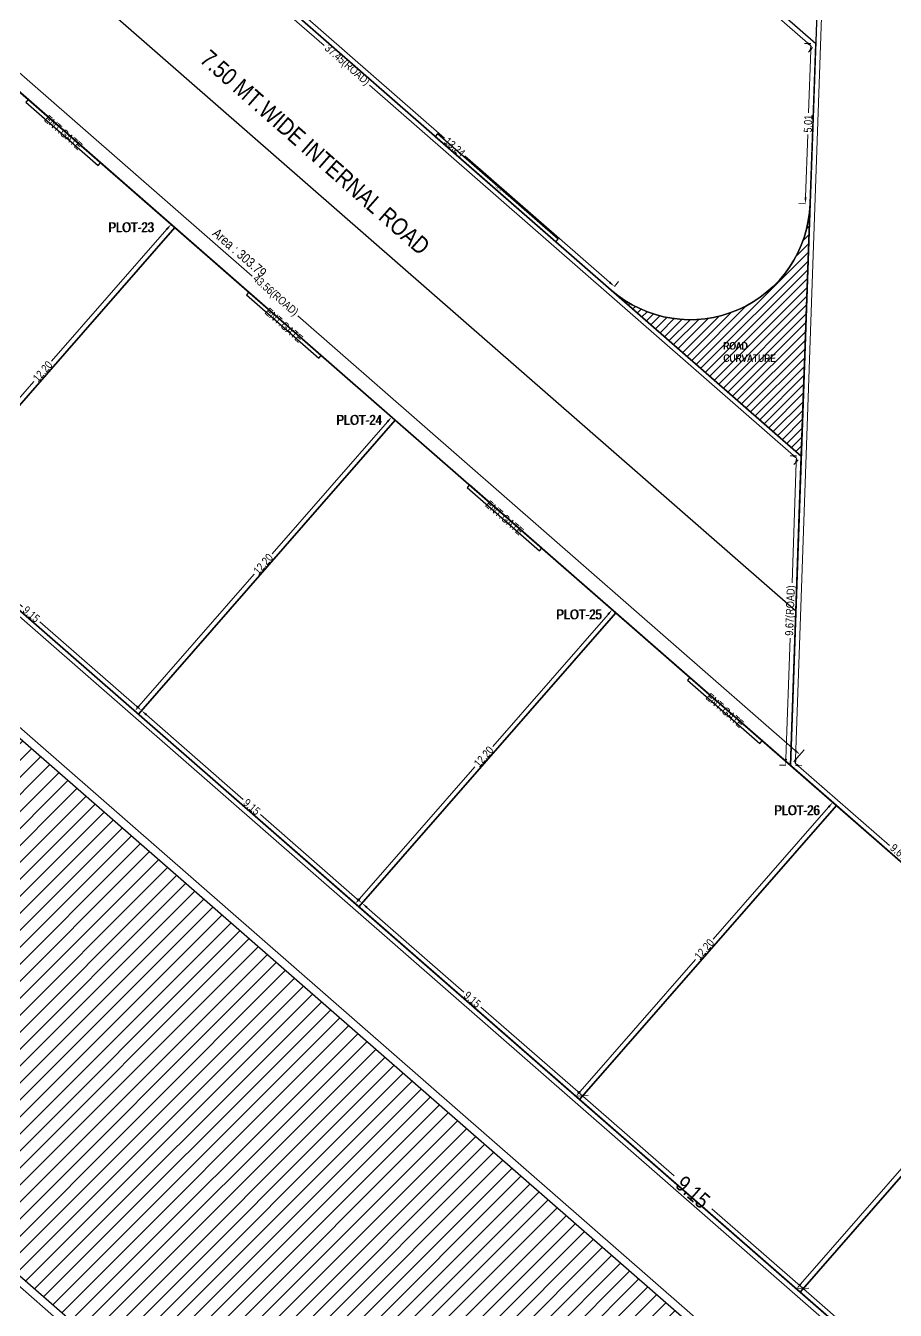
# Model space of a CAD drawing. Header units: metres. Extents: x 239315 to 239588, y 1700506 to 1700792.
# Drawn here: x 239460.78 to 239487.94, y 1700652.89 to 1700693.03 of the extents above; entities that cross this region are included whole.
import ezdxf

# ---------------------------------------------------------------- set-up
doc = ezdxf.new("R2010")
doc.units = ezdxf.units.M
doc.header["$MEASUREMENT"] = 0
doc.header["$PDMODE"] = 2
doc.header["$PDSIZE"] = -1
doc.linetypes.add('CENTER', pattern=[0])
for name, color, linetype in [('_AccessoryUse', 32, 'Continuous'), ('_IndivSubPlot', 180, 'Continuous'), ('_InternalRoad', 3, 'Continuous'), ('_PropWork', 1, 'Continuous'), ('_RoadCurvature', 90, 'Continuous'), ('DCR_AREATABLE', 7, 'Continuous'), ('DCR_COMMFSI', 150, 'Continuous'), ('DCR_DIMENSION', 7, 'Continuous'), ('DCR_INDPLOT', 180, 'Continuous'), ('DCR_INDPLOT_DIMENSION', 7, 'Continuous'), ('DCR_PWORK', 1, 'Continuous'), ('DCR_ROAD_DIMENSION', 7, 'Continuous'), ('DCR_SPLAY', 90, 'Continuous'), ('DCR_SPLOT_DIMENSION', 7, 'Continuous'), ('DCR_SUBSTRUCTURE', 92, 'Continuous')]:
    doc.layers.add(name, color=color, linetype=linetype)
doc.layers.add('DCR_MARGIN', color=252, linetype='Continuous', plot=False)
doc.styles.add('AutoDCRFont', font='ARIALN.TTF')
doc.styles.add('MtXpl_Arial_Narrow', font='ARIALN.TTF')
doc.styles.add('PreDCRFont', font='ARIALN.TTF')
doc.dimstyles.new('DCR-PLOT-EXT', dxfattribs={"dimtxt": 0.3, "dimasz": 0.2, "dimexe": 0.2, "dimexo": 0.2, "dimgap": 0.09, "dimtad": 0, "dimtxsty": 'AutoDCRFont', "dimcen": 1, "dimdle": 0.1, "dimadec": 0, "dimazin": 2, "dimtfac": 1, "dimtdec": 4, "dimtofl": 0, "dimtmove": 0, "dimatfit": 3, "dimfxl": 1, "dimfxlon": 1, "dimtolj": 1, "dimtzin": 0, "dimlwd": 15, "dimlwe": 15, "dimarcsym": 0})
doc.dimstyles.new('DCR-PLOT-INT', dxfattribs={"dimtxt": 0.25, "dimasz": 0.2, "dimexe": 0.2, "dimexo": 0.2, "dimgap": 0.09, "dimtad": 0, "dimtxsty": 'AutoDCRFont', "dimcen": 1, "dimdle": 0.1, "dimadec": 0, "dimazin": 2, "dimtfac": 1, "dimtdec": 4, "dimtofl": 0, "dimtmove": 0, "dimatfit": 3, "dimfxl": 1, "dimfxlon": 1, "dimtolj": 1, "dimtzin": 0, "dimlwd": 15, "dimlwe": 15, "dimarcsym": 0})

# ---------------------------------------------------------------- blocks, each defined once
blk = doc.blocks.new('*D19')
at = {"layer": 'DCR_ROAD_DIMENSION', "color": 0, "linetype": 'Continuous', "lineweight": 15, "transparency": 16777216}
for p, q in [((239484.771, 1700670.027), (239484.902, 1700670.178)), ((239484.921, 1700669.896), (239487.761, 1700667.415)), ((239491.901, 1700663.798), (239489.061, 1700666.279)), ((239492.051, 1700663.667), (239492.183, 1700663.818))]:
    blk.add_line(p, q, dxfattribs=at)
at = {"layer": 'DCR_ROAD_DIMENSION', "color": 0, "transparency": 16777216}
for points in [[(239484.943, 1700669.921), (239484.899, 1700669.871), (239484.771, 1700670.027)], [(239491.923, 1700663.824), (239491.879, 1700663.773), (239492.051, 1700663.667)]]:
    blk.add_solid(points, dxfattribs=at)
at = {"layer": 'Defpoints', "color": 0, "transparency": 16777216}
for p in [(239484.672, 1700669.915), (239491.953, 1700663.554), (239492.051, 1700663.667)]:
    blk.add_point(p, dxfattribs=at)
at = {"layer": 'DCR_ROAD_DIMENSION', "color": 0, "transparency": 16777216, "insert": (239488.411, 1700666.847), "char_height": 0.25, "attachment_point": 5, "rotation": 318.8585, "style": 'AutoDCRFont'}
blk.add_mtext('\\A1;9.67(ROAD)', dxfattribs=at)
blk = doc.blocks.new('*D22')
at = {"layer": 'DCR_ROAD_DIMENSION', "color": 0, "linetype": 'Continuous', "lineweight": 15, "transparency": 16777216}
for p, q in [((239486.837, 1700727.678), (239487.037, 1700727.671)), ((239486.83, 1700727.478), (239485.862, 1700699.736)), ((239484.829, 1700670.109), (239485.797, 1700697.851)), ((239484.822, 1700669.909), (239485.022, 1700669.902))]:
    blk.add_line(p, q, dxfattribs=at)
at = {"layer": 'DCR_ROAD_DIMENSION', "color": 0, "transparency": 16777216}
for points in [[(239486.797, 1700727.479), (239486.863, 1700727.476), (239486.837, 1700727.678)], [(239484.796, 1700670.11), (239484.862, 1700670.108), (239484.822, 1700669.909)]]:
    blk.add_solid(points, dxfattribs=at)
at = {"layer": 'Defpoints', "color": 0, "transparency": 16777216}
for p in [(239486.687, 1700727.683), (239484.672, 1700669.915), (239484.822, 1700669.909)]:
    blk.add_point(p, dxfattribs=at)
at = {"layer": 'DCR_ROAD_DIMENSION', "color": 0, "transparency": 16777216, "insert": (239485.829, 1700698.793), "char_height": 0.25, "attachment_point": 5, "rotation": 88.0024, "style": 'AutoDCRFont'}
blk.add_mtext('\\A1;57.80(ROAD)', dxfattribs=at)
blk = doc.blocks.new('*D42')
at = {"layer": 'DCR_ROAD_DIMENSION', "color": 0, "linetype": 'Continuous', "lineweight": 15, "transparency": 16777216}
for p, q in [((239452.001, 1700698.723), (239452.297, 1700699.062)), ((239452.316, 1700698.78), (239467.853, 1700685.205)), ((239484.818, 1700670.385), (239469.28, 1700683.959)), ((239484.804, 1700670.065), (239485.1, 1700670.404))]:
    blk.add_line(p, q, dxfattribs=at)
at = {"layer": 'DCR_ROAD_DIMENSION', "color": 0, "transparency": 16777216}
for points in [[(239452.338, 1700698.805), (239452.294, 1700698.754), (239452.165, 1700698.911)], [(239484.839, 1700670.41), (239484.796, 1700670.36), (239484.968, 1700670.253)]]:
    blk.add_solid(points, dxfattribs=at)
at = {"layer": 'Defpoints', "color": 0, "transparency": 16777216}
for p in [(239451.869, 1700698.572), (239484.672, 1700669.915), (239484.968, 1700670.253)]:
    blk.add_point(p, dxfattribs=at)
at = {"layer": 'DCR_ROAD_DIMENSION', "color": 0, "transparency": 16777216, "insert": (239468.567, 1700684.582), "char_height": 0.25, "attachment_point": 5, "rotation": 318.8585, "style": 'AutoDCRFont'}
blk.add_mtext('\\A1;43.56(ROAD)', dxfattribs=at)
blk = doc.blocks.new('*D43')
at = {"layer": 'DCR_ROAD_DIMENSION', "color": 0, "linetype": 'Continuous', "lineweight": 15, "transparency": 16777216}
for p, q in [((239484.859, 1700679.584), (239484.659, 1700679.591)), ((239484.852, 1700679.384), (239484.721, 1700675.615)), ((239484.529, 1700670.12), (239484.661, 1700673.889)), ((239484.522, 1700669.92), (239484.322, 1700669.927))]:
    blk.add_line(p, q, dxfattribs=at)
at = {"layer": 'DCR_ROAD_DIMENSION', "color": 0, "transparency": 16777216}
for points in [[(239484.819, 1700679.386), (239484.886, 1700679.383), (239484.859, 1700679.584)], [(239484.496, 1700670.121), (239484.562, 1700670.118), (239484.522, 1700669.92)]]:
    blk.add_solid(points, dxfattribs=at)
at = {"layer": 'Defpoints', "color": 0, "transparency": 16777216}
for p in [(239484.859, 1700679.584), (239485.009, 1700679.579), (239484.672, 1700669.915)]:
    blk.add_point(p, dxfattribs=at)
at = {"layer": 'DCR_ROAD_DIMENSION', "color": 0, "transparency": 16777216, "insert": (239484.691, 1700674.752), "char_height": 0.25, "attachment_point": 5, "rotation": 88.0024, "style": 'AutoDCRFont'}
blk.add_mtext('\\A1;9.67(ROAD)', dxfattribs=at)
blk = doc.blocks.new('*D44')
at = {"layer": 'DCR_ROAD_DIMENSION', "color": 0, "linetype": 'Continuous', "lineweight": 15, "transparency": 16777216}
for p, q in [((239456.705, 1700704.107), (239456.573, 1700703.957)), ((239456.855, 1700703.976), (239470.098, 1700692.407)), ((239484.76, 1700679.598), (239471.518, 1700691.166)), ((239484.91, 1700679.466), (239484.779, 1700679.315))]:
    blk.add_line(p, q, dxfattribs=at)
at = {"layer": 'DCR_ROAD_DIMENSION', "color": 0, "transparency": 16777216}
for points in [[(239456.877, 1700704.001), (239456.833, 1700703.951), (239456.705, 1700704.107)], [(239484.782, 1700679.623), (239484.738, 1700679.573), (239484.91, 1700679.466)]]:
    blk.add_solid(points, dxfattribs=at)
at = {"layer": 'Defpoints', "color": 0, "transparency": 16777216}
for p in [(239456.705, 1700704.107), (239456.803, 1700704.22), (239485.009, 1700679.579)]:
    blk.add_point(p, dxfattribs=at)
at = {"layer": 'DCR_ROAD_DIMENSION', "color": 0, "transparency": 16777216, "insert": (239470.808, 1700691.787), "char_height": 0.25, "attachment_point": 5, "rotation": 318.8585, "style": 'AutoDCRFont'}
blk.add_mtext('\\A1;37.45(ROAD)', dxfattribs=at)
blk = doc.blocks.new('_Oblique')
at = {"color": 0, "linetype": 'ByBlock', "lineweight": -2}
blk.add_line((-0.5, -0.5), (0.5, 0.5), dxfattribs=at)
blk = doc.blocks.new('*D45')
at = {"layer": 'DCR_SPLOT_DIMENSION', "color": 0, "lineweight": -2, "transparency": 16777216}
for p, q in [((239407.433, 1700676.165), (239407.268, 1700675.977)), ((239501.569, 1700593.925), (239501.404, 1700593.737))]:
    blk.add_line(p, q, dxfattribs=at)
at = {"layer": 'DCR_SPLOT_DIMENSION', "color": 0, "lineweight": 15, "transparency": 16777216}
for p, q in [((239407.357, 1700676.231), (239454.024, 1700635.461)), ((239501.644, 1700593.859), (239454.977, 1700634.629))]:
    blk.add_line(p, q, dxfattribs=at)
at = {"layer": 'Defpoints', "color": 0, "transparency": 16777216}
for p in [(239407.597, 1700676.354), (239501.733, 1700594.114), (239501.569, 1700593.925)]:
    blk.add_point(p, dxfattribs=at)
at = {"layer": 'DCR_SPLOT_DIMENSION', "color": 0, "lineweight": 15, "transparency": 16777216, "xscale": 0.25, "yscale": 0.25, "zscale": 0.25}
for p, rotation in [((239407.433, 1700676.165), 138.8585403693494), ((239501.569, 1700593.925), 318.8585403693494)]:
    blk.add_blockref('_Oblique', p, dxfattribs=dict(at, rotation=rotation))
at = {"layer": 'DCR_SPLOT_DIMENSION', "color": 0, "transparency": 16777216, "insert": (239454.501, 1700635.045), "char_height": 0.23, "attachment_point": 5, "rotation": 318.8585, "style": 'AutoDCRFont'}
blk.add_mtext('\\A1;125.00', dxfattribs=at)
blk = doc.blocks.new('*D130')
at = {"layer": 'DCR_INDPLOT_DIMENSION', "color": 0, "linetype": 'Continuous', "lineweight": 15, "transparency": 16777216}
for p, q in [((239465.319, 1700686.822), (239465.169, 1700686.953)), ((239465.188, 1700686.671), (239461.586, 1700682.549)), ((239457.424, 1700677.785), (239461.026, 1700681.907)), ((239457.293, 1700677.634), (239457.142, 1700677.766))]:
    blk.add_line(p, q, dxfattribs=at)
at = {"layer": 'DCR_INDPLOT_DIMENSION', "color": 0, "transparency": 16777216}
for points in [[(239465.163, 1700686.693), (239465.213, 1700686.649), (239465.319, 1700686.822)], [(239457.399, 1700677.806), (239457.45, 1700677.763), (239457.293, 1700677.634)]]:
    blk.add_solid(points, dxfattribs=at)
at = {"layer": 'Defpoints', "color": 0, "transparency": 16777216}
for p in [(239465.319, 1700686.822), (239465.432, 1700686.723), (239457.406, 1700677.535)]:
    blk.add_point(p, dxfattribs=at)
at = {"layer": 'DCR_INDPLOT_DIMENSION', "color": 0, "transparency": 16777216, "insert": (239461.306, 1700682.228), "char_height": 0.25, "attachment_point": 5, "rotation": 48.8585, "style": 'AutoDCRFont'}
blk.add_mtext('\\A1;12.20', dxfattribs=at)
blk = doc.blocks.new('*D131')
at = {"layer": 'DCR_INDPLOT_DIMENSION', "color": 0, "linetype": 'Continuous', "lineweight": 15, "transparency": 16777216}
for p, q in [((239457.504, 1700677.648), (239457.636, 1700677.799)), ((239457.655, 1700677.517), (239460.681, 1700674.873)), ((239464.245, 1700671.76), (239461.219, 1700674.403)), ((239464.395, 1700671.628), (239464.527, 1700671.779))]:
    blk.add_line(p, q, dxfattribs=at)
at = {"layer": 'DCR_INDPLOT_DIMENSION', "color": 0, "transparency": 16777216}
for points in [[(239457.677, 1700677.542), (239457.633, 1700677.492), (239457.504, 1700677.648)], [(239464.267, 1700671.785), (239464.223, 1700671.735), (239464.395, 1700671.628)]]:
    blk.add_solid(points, dxfattribs=at)
at = {"layer": 'Defpoints', "color": 0, "transparency": 16777216}
for p in [(239457.406, 1700677.535), (239464.297, 1700671.515), (239464.395, 1700671.628)]:
    blk.add_point(p, dxfattribs=at)
at = {"layer": 'DCR_INDPLOT_DIMENSION', "color": 0, "transparency": 16777216, "insert": (239460.95, 1700674.638), "char_height": 0.25, "attachment_point": 5, "rotation": 318.8585, "style": 'AutoDCRFont'}
blk.add_mtext('\\A1;9.15', dxfattribs=at)
blk = doc.blocks.new('*D132')
at = {"layer": 'DCR_INDPLOT_DIMENSION', "color": 0, "linetype": 'Continuous', "lineweight": 15, "transparency": 16777216}
for p, q in [((239472.21, 1700680.802), (239472.06, 1700680.933)), ((239472.079, 1700680.651), (239468.477, 1700676.529)), ((239464.315, 1700671.765), (239467.917, 1700675.887)), ((239464.184, 1700671.614), (239464.033, 1700671.746))]:
    blk.add_line(p, q, dxfattribs=at)
at = {"layer": 'DCR_INDPLOT_DIMENSION', "color": 0, "transparency": 16777216}
for points in [[(239472.054, 1700680.673), (239472.104, 1700680.629), (239472.21, 1700680.802)], [(239464.29, 1700671.786), (239464.34, 1700671.743), (239464.184, 1700671.614)]]:
    blk.add_solid(points, dxfattribs=at)
at = {"layer": 'Defpoints', "color": 0, "transparency": 16777216}
for p in [(239472.21, 1700680.802), (239472.323, 1700680.703), (239464.297, 1700671.515)]:
    blk.add_point(p, dxfattribs=at)
at = {"layer": 'DCR_INDPLOT_DIMENSION', "color": 0, "transparency": 16777216, "insert": (239468.197, 1700676.208), "char_height": 0.25, "attachment_point": 5, "rotation": 48.8585, "style": 'AutoDCRFont'}
blk.add_mtext('\\A1;12.20', dxfattribs=at)
blk = doc.blocks.new('*D133')
at = {"layer": 'DCR_INDPLOT_DIMENSION', "color": 0, "linetype": 'Continuous', "lineweight": 15, "transparency": 16777216}
for p, q in [((239464.395, 1700671.628), (239464.527, 1700671.779)), ((239464.546, 1700671.497), (239467.572, 1700668.853)), ((239471.135, 1700665.74), (239468.109, 1700668.383)), ((239471.286, 1700665.608), (239471.418, 1700665.759))]:
    blk.add_line(p, q, dxfattribs=at)
at = {"layer": 'DCR_INDPLOT_DIMENSION', "color": 0, "transparency": 16777216}
for points in [[(239464.568, 1700671.522), (239464.524, 1700671.472), (239464.395, 1700671.628)], [(239471.157, 1700665.765), (239471.113, 1700665.715), (239471.286, 1700665.608)]]:
    blk.add_solid(points, dxfattribs=at)
at = {"layer": 'Defpoints', "color": 0, "transparency": 16777216}
for p in [(239464.297, 1700671.515), (239471.187, 1700665.495), (239471.286, 1700665.608)]:
    blk.add_point(p, dxfattribs=at)
at = {"layer": 'DCR_INDPLOT_DIMENSION', "color": 0, "transparency": 16777216, "insert": (239467.841, 1700668.618), "char_height": 0.25, "attachment_point": 5, "rotation": 318.8585, "style": 'AutoDCRFont'}
blk.add_mtext('\\A1;9.15', dxfattribs=at)
blk = doc.blocks.new('*D134')
at = {"layer": 'DCR_INDPLOT_DIMENSION', "color": 0, "linetype": 'Continuous', "lineweight": 15, "transparency": 16777216}
for p, q in [((239479.101, 1700674.782), (239478.95, 1700674.913)), ((239478.969, 1700674.631), (239475.368, 1700670.509)), ((239471.206, 1700665.745), (239474.807, 1700669.867)), ((239471.074, 1700665.594), (239470.924, 1700665.726))]:
    blk.add_line(p, q, dxfattribs=at)
at = {"layer": 'DCR_INDPLOT_DIMENSION', "color": 0, "transparency": 16777216}
for points in [[(239478.944, 1700674.653), (239478.994, 1700674.609), (239479.101, 1700674.782)], [(239471.181, 1700665.767), (239471.231, 1700665.723), (239471.074, 1700665.594)]]:
    blk.add_solid(points, dxfattribs=at)
at = {"layer": 'Defpoints', "color": 0, "transparency": 16777216}
for p in [(239479.101, 1700674.782), (239479.214, 1700674.683), (239471.187, 1700665.495)]:
    blk.add_point(p, dxfattribs=at)
at = {"layer": 'DCR_INDPLOT_DIMENSION', "color": 0, "transparency": 16777216, "insert": (239475.088, 1700670.188), "char_height": 0.25, "attachment_point": 5, "rotation": 48.8585, "style": 'AutoDCRFont'}
blk.add_mtext('\\A1;12.20', dxfattribs=at)
blk = doc.blocks.new('*D135')
at = {"layer": 'DCR_INDPLOT_DIMENSION', "color": 0, "linetype": 'Continuous', "lineweight": 15, "transparency": 16777216}
for p, q in [((239471.286, 1700665.608), (239471.418, 1700665.759)), ((239471.437, 1700665.477), (239474.462, 1700662.833)), ((239478.026, 1700659.72), (239475, 1700662.363)), ((239478.177, 1700659.588), (239478.308, 1700659.739))]:
    blk.add_line(p, q, dxfattribs=at)
at = {"layer": 'DCR_INDPLOT_DIMENSION', "color": 0, "transparency": 16777216}
for points in [[(239471.459, 1700665.502), (239471.415, 1700665.452), (239471.286, 1700665.608)], [(239478.048, 1700659.745), (239478.004, 1700659.695), (239478.177, 1700659.588)]]:
    blk.add_solid(points, dxfattribs=at)
at = {"layer": 'Defpoints', "color": 0, "transparency": 16777216}
for p in [(239471.187, 1700665.495), (239478.078, 1700659.475), (239478.177, 1700659.588)]:
    blk.add_point(p, dxfattribs=at)
at = {"layer": 'DCR_INDPLOT_DIMENSION', "color": 0, "transparency": 16777216, "insert": (239474.731, 1700662.598), "char_height": 0.25, "attachment_point": 5, "rotation": 318.8585, "style": 'AutoDCRFont'}
blk.add_mtext('\\A1;9.15', dxfattribs=at)
blk = doc.blocks.new('*D136')
at = {"layer": 'DCR_INDPLOT_DIMENSION', "color": 0, "linetype": 'Continuous', "lineweight": 15, "transparency": 16777216}
for p, q in [((239485.992, 1700668.762), (239485.841, 1700668.893)), ((239485.86, 1700668.611), (239482.259, 1700664.489)), ((239478.097, 1700659.725), (239481.698, 1700663.847)), ((239477.965, 1700659.574), (239477.814, 1700659.706))]:
    blk.add_line(p, q, dxfattribs=at)
at = {"layer": 'DCR_INDPLOT_DIMENSION', "color": 0, "transparency": 16777216}
for points in [[(239485.835, 1700668.633), (239485.885, 1700668.589), (239485.992, 1700668.762)], [(239478.072, 1700659.747), (239478.122, 1700659.703), (239477.965, 1700659.574)]]:
    blk.add_solid(points, dxfattribs=at)
at = {"layer": 'Defpoints', "color": 0, "transparency": 16777216}
for p in [(239485.992, 1700668.762), (239486.105, 1700668.663), (239478.078, 1700659.475)]:
    blk.add_point(p, dxfattribs=at)
at = {"layer": 'DCR_INDPLOT_DIMENSION', "color": 0, "transparency": 16777216, "insert": (239481.978, 1700664.168), "char_height": 0.25, "attachment_point": 5, "rotation": 48.8585, "style": 'AutoDCRFont'}
blk.add_mtext('\\A1;12.20', dxfattribs=at)
blk = doc.blocks.new('*D137')
at = {"layer": 'DCR_SPLOT_DIMENSION', "color": 0, "lineweight": 15, "transparency": 16777216}
for p, q in [((239478.101, 1700659.654), (239481.032, 1700657.094)), ((239485.143, 1700653.503), (239482.213, 1700656.062))]:
    blk.add_line(p, q, dxfattribs=at)
at = {"layer": 'DCR_SPLOT_DIMENSION', "color": 0, "lineweight": -2, "transparency": 16777216}
for p, q in [((239478.243, 1700659.664), (239478.341, 1700659.777)), ((239485.133, 1700653.644), (239485.232, 1700653.757))]:
    blk.add_line(p, q, dxfattribs=at)
at = {"layer": 'Defpoints', "color": 0, "transparency": 16777216}
for p in [(239478.078, 1700659.475), (239484.969, 1700653.455), (239485.067, 1700653.568)]:
    blk.add_point(p, dxfattribs=at)
at = {"layer": 'DCR_SPLOT_DIMENSION', "color": 0, "lineweight": 15, "transparency": 16777216, "xscale": 0.25, "yscale": 0.25, "zscale": 0.25}
for p, rotation in [((239478.177, 1700659.588), 138.8585403689588), ((239485.067, 1700653.568), 318.8585403689588)]:
    blk.add_blockref('_Oblique', p, dxfattribs=dict(at, rotation=rotation))
at = {"layer": 'DCR_SPLOT_DIMENSION', "color": 0, "transparency": 16777216, "insert": (239481.622, 1700656.578), "char_height": 0.5, "attachment_point": 5, "rotation": 318.8585, "style": 'AutoDCRFont'}
blk.add_mtext('\\A1;9.15', dxfattribs=at)
blk = doc.blocks.new('*D138')
at = {"layer": 'DCR_INDPLOT_DIMENSION', "color": 0, "linetype": 'Continuous', "lineweight": 15, "transparency": 16777216}
for p, q in [((239492.882, 1700662.742), (239492.732, 1700662.873)), ((239492.751, 1700662.591), (239489.149, 1700658.469)), ((239484.987, 1700653.705), (239488.589, 1700657.827)), ((239484.856, 1700653.554), (239484.705, 1700653.686))]:
    blk.add_line(p, q, dxfattribs=at)
at = {"layer": 'DCR_INDPLOT_DIMENSION', "color": 0, "transparency": 16777216}
for points in [[(239492.726, 1700662.613), (239492.776, 1700662.569), (239492.882, 1700662.742)], [(239484.962, 1700653.727), (239485.013, 1700653.683), (239484.856, 1700653.554)]]:
    blk.add_solid(points, dxfattribs=at)
at = {"layer": 'Defpoints', "color": 0, "transparency": 16777216}
for p in [(239492.882, 1700662.742), (239492.995, 1700662.643), (239484.969, 1700653.455)]:
    blk.add_point(p, dxfattribs=at)
at = {"layer": 'DCR_INDPLOT_DIMENSION', "color": 0, "transparency": 16777216, "insert": (239488.869, 1700658.148), "char_height": 0.25, "attachment_point": 5, "rotation": 48.8585, "style": 'AutoDCRFont'}
blk.add_mtext('\\A1;12.20', dxfattribs=at)
blk = doc.blocks.new('*D141')
at = {"layer": 'DCR_SPLOT_DIMENSION', "color": 0, "lineweight": 15, "transparency": 16777216}
for p, q in [((239484.992, 1700653.634), (239489.872, 1700649.371)), ((239496.141, 1700643.894), (239491.261, 1700648.158))]:
    blk.add_line(p, q, dxfattribs=at)
at = {"layer": 'DCR_SPLOT_DIMENSION', "color": 0, "lineweight": -2, "transparency": 16777216}
for p, q in [((239485.133, 1700653.644), (239485.232, 1700653.757)), ((239496.131, 1700644.035), (239496.23, 1700644.148))]:
    blk.add_line(p, q, dxfattribs=at)
at = {"layer": 'Defpoints', "color": 0, "transparency": 16777216}
for p in [(239484.969, 1700653.455), (239495.967, 1700643.847), (239496.065, 1700643.96)]:
    blk.add_point(p, dxfattribs=at)
at = {"layer": 'DCR_SPLOT_DIMENSION', "color": 0, "lineweight": 15, "transparency": 16777216, "xscale": 0.25, "yscale": 0.25, "zscale": 0.25}
for p, rotation in [((239485.067, 1700653.568), 138.8585403686584), ((239496.065, 1700643.96), 318.8585403686584)]:
    blk.add_blockref('_Oblique', p, dxfattribs=dict(at, rotation=rotation))
at = {"layer": 'DCR_SPLOT_DIMENSION', "color": 0, "transparency": 16777216, "insert": (239490.566, 1700648.764), "char_height": 0.5, "attachment_point": 5, "rotation": 318.8585, "style": 'AutoDCRFont'}
blk.add_mtext('\\A1;14.60', dxfattribs=at)
blk = doc.blocks.new('*D154')
at = {"layer": 'DCR_INDPLOT_DIMENSION', "color": 0, "linetype": 'Continuous', "lineweight": 15, "transparency": 16777216}
for p, q in [((239469.194, 1700693.595), (239469.325, 1700693.746)), ((239469.344, 1700693.464), (239473.86, 1700689.519)), ((239479.017, 1700685.013), (239474.501, 1700688.958)), ((239479.168, 1700684.882), (239479.299, 1700685.032))]:
    blk.add_line(p, q, dxfattribs=at)
at = {"layer": 'DCR_INDPLOT_DIMENSION', "color": 0, "transparency": 16777216}
for points in [[(239469.366, 1700693.489), (239469.322, 1700693.438), (239469.194, 1700693.595)], [(239479.039, 1700685.038), (239478.995, 1700684.988), (239479.168, 1700684.882)]]:
    blk.add_solid(points, dxfattribs=at)
at = {"layer": 'Defpoints', "color": 0, "transparency": 16777216}
for p in [(239469.095, 1700693.482), (239479.069, 1700684.769), (239479.168, 1700684.882)]:
    blk.add_point(p, dxfattribs=at)
at = {"layer": 'DCR_INDPLOT_DIMENSION', "color": 0, "transparency": 16777216, "insert": (239474.181, 1700689.238), "char_height": 0.25, "attachment_point": 5, "rotation": 318.8585, "style": 'AutoDCRFont'}
blk.add_mtext('\\A1;13.24', dxfattribs=at)
blk = doc.blocks.new('*D157')
at = {"layer": 'DCR_INDPLOT_DIMENSION', "color": 0, "linetype": 'Continuous', "lineweight": 15, "transparency": 16777216}
for p, q in [((239485.309, 1700692.47), (239485.109, 1700692.477)), ((239485.302, 1700692.27), (239485.233, 1700690.305)), ((239485.141, 1700687.667), (239485.21, 1700689.632)), ((239485.134, 1700687.467), (239484.934, 1700687.474))]:
    blk.add_line(p, q, dxfattribs=at)
at = {"layer": 'DCR_INDPLOT_DIMENSION', "color": 0, "transparency": 16777216}
for points in [[(239485.268, 1700692.272), (239485.335, 1700692.269), (239485.309, 1700692.47)], [(239485.108, 1700687.668), (239485.174, 1700687.666), (239485.134, 1700687.467)]]:
    blk.add_solid(points, dxfattribs=at)
at = {"layer": 'Defpoints', "color": 0, "transparency": 16777216}
for p in [(239485.309, 1700692.47), (239485.459, 1700692.465), (239485.284, 1700687.462)]:
    blk.add_point(p, dxfattribs=at)
at = {"layer": 'DCR_INDPLOT_DIMENSION', "color": 0, "transparency": 16777216, "insert": (239485.221, 1700689.969), "char_height": 0.25, "attachment_point": 5, "rotation": 87.9982, "style": 'AutoDCRFont'}
blk.add_mtext('\\A1;5.01', dxfattribs=at)
blk = doc.blocks.new('*D158')
at = {"layer": 'DCR_INDPLOT_DIMENSION', "color": 0, "linetype": 'Continuous', "lineweight": 15, "transparency": 16777216}
for p, q in [((239475.575, 1700700.9), (239475.444, 1700700.749)), ((239475.726, 1700700.769), (239480.146, 1700696.907)), ((239485.209, 1700692.484), (239480.789, 1700696.345)), ((239485.36, 1700692.352), (239485.228, 1700692.201))]:
    blk.add_line(p, q, dxfattribs=at)
at = {"layer": 'DCR_INDPLOT_DIMENSION', "color": 0, "transparency": 16777216}
for points in [[(239475.748, 1700700.794), (239475.704, 1700700.743), (239475.575, 1700700.9)], [(239485.231, 1700692.509), (239485.187, 1700692.459), (239485.36, 1700692.352)]]:
    blk.add_solid(points, dxfattribs=at)
at = {"layer": 'Defpoints', "color": 0, "transparency": 16777216}
for p in [(239475.575, 1700700.9), (239475.674, 1700701.013), (239485.459, 1700692.465)]:
    blk.add_point(p, dxfattribs=at)
at = {"layer": 'DCR_INDPLOT_DIMENSION', "color": 0, "transparency": 16777216, "insert": (239480.468, 1700696.626), "char_height": 0.25, "attachment_point": 5, "rotation": 318.8585, "style": 'AutoDCRFont'}
blk.add_mtext('\\A1;12.99', dxfattribs=at)
blk = doc.blocks.new('*D165')
at = {"layer": 'DCR_INDPLOT_DIMENSION', "color": 0, "linetype": 'Continuous', "lineweight": 15, "transparency": 16777216}
for p, q in [((239407.498, 1700720.937), (239407.367, 1700720.786)), ((239407.649, 1700720.805), (239451.303, 1700682.668)), ((239495.717, 1700643.866), (239452.064, 1700682.003)), ((239495.868, 1700643.734), (239495.737, 1700643.584))]:
    blk.add_line(p, q, dxfattribs=at)
at = {"layer": 'DCR_INDPLOT_DIMENSION', "color": 0, "transparency": 16777216}
for points in [[(239407.671, 1700720.83), (239407.627, 1700720.78), (239407.498, 1700720.937)], [(239495.739, 1700643.891), (239495.696, 1700643.841), (239495.868, 1700643.734)]]:
    blk.add_solid(points, dxfattribs=at)
at = {"layer": 'Defpoints', "color": 0, "transparency": 16777216}
for p in [(239407.498, 1700720.937), (239407.597, 1700721.05), (239495.967, 1700643.847)]:
    blk.add_point(p, dxfattribs=at)
at = {"layer": 'DCR_INDPLOT_DIMENSION', "color": 0, "transparency": 16777216, "insert": (239451.683, 1700682.335), "char_height": 0.25, "attachment_point": 5, "rotation": 318.8585, "style": 'AutoDCRFont'}
blk.add_mtext('\\A1;117.34', dxfattribs=at)
blk = doc.blocks.new('*D170')
at = {"layer": 'DCR_SPLOT_DIMENSION', "color": 0, "lineweight": -2, "transparency": 16777216}
for p, q in [((239415.735, 1700710.288), (239415.9, 1700710.476)), ((239492.546, 1700643.184), (239492.711, 1700643.372))]:
    blk.add_line(p, q, dxfattribs=at)
at = {"layer": 'DCR_SPLOT_DIMENSION', "color": 0, "lineweight": 15, "transparency": 16777216}
for p, q in [((239415.66, 1700710.354), (239453.326, 1700677.448)), ((239492.621, 1700643.118), (239454.956, 1700676.024))]:
    blk.add_line(p, q, dxfattribs=at)
at = {"layer": 'Defpoints', "color": 0, "transparency": 16777216}
for p in [(239415.571, 1700710.1), (239415.735, 1700710.288), (239492.382, 1700642.996)]:
    blk.add_point(p, dxfattribs=at)
at = {"layer": 'DCR_SPLOT_DIMENSION', "color": 0, "lineweight": 15, "transparency": 16777216, "xscale": 0.25, "yscale": 0.25, "zscale": 0.25}
for p, rotation in [((239415.735, 1700710.288), 138.8585331186039), ((239492.546, 1700643.184), 318.8585331186039)]:
    blk.add_blockref('_Oblique', p, dxfattribs=dict(at, rotation=rotation))
at = {"layer": 'DCR_SPLOT_DIMENSION', "color": 0, "transparency": 16777216, "insert": (239454.141, 1700676.736), "char_height": 0.5, "attachment_point": 5, "rotation": 318.8585, "style": 'AutoDCRFont'}
blk.add_mtext('\\A1;101.99', dxfattribs=at)
blk = doc.blocks.new('*D173')
at = {"layer": 'DCR_DIMENSION', "color": 0, "lineweight": -2, "transparency": 16777216}
for p, q in [((239410.433, 1700697.446), (239410.268, 1700697.258)), ((239487.401, 1700630.204), (239487.236, 1700630.016))]:
    blk.add_line(p, q, dxfattribs=at)
at = {"layer": 'DCR_DIMENSION', "color": 0, "lineweight": 15, "transparency": 16777216}
for p, q in [((239410.357, 1700697.512), (239448.441, 1700664.241)), ((239487.476, 1700630.138), (239449.393, 1700663.409))]:
    blk.add_line(p, q, dxfattribs=at)
at = {"layer": 'Defpoints', "color": 0, "transparency": 16777216}
for p in [(239410.597, 1700697.634), (239487.401, 1700630.204), (239487.565, 1700630.392)]:
    blk.add_point(p, dxfattribs=at)
at = {"layer": 'DCR_DIMENSION', "color": 0, "lineweight": 15, "transparency": 16777216, "xscale": 0.25, "yscale": 0.25, "zscale": 0.25}
for p, rotation in [((239410.433, 1700697.446), 138.8585177981129), ((239487.401, 1700630.204), 318.858517798113)]:
    blk.add_blockref('_Oblique', p, dxfattribs=dict(at, rotation=rotation))
at = {"layer": 'DCR_DIMENSION', "color": 0, "transparency": 16777216, "insert": (239448.917, 1700663.825), "char_height": 0.23, "attachment_point": 5, "rotation": 318.8585, "style": 'AutoDCRFont'}
blk.add_mtext('\\A1;102.20', dxfattribs=at)

msp = doc.modelspace()

# ---------------------------------------------------------------- hatches: boundary and pattern name
at = {"layer": 'DCR_COMMFSI'}
h = msp.add_hatch(dxfattribs=at)
h.set_pattern_fill('ANSI31', color=1, scale=3, style=0)
h.set_pattern_definition([(45, (0, 0), (-0.265165042945, 0.265165042945), [])])
edge = h.paths.add_edge_path()
edge.add_line((239410.597, 1700697.634), (239487.565, 1700630.392))
edge.add_arc((239489.552, 1700632.667), 3.02, 228.859, 308.6594)
edge.add_arc((239489.552, 1700632.667), 3.02, 308.6594, 357.9982)
edge.add_line((239492.571, 1700632.561), (239492.893, 1700641.78))
edge.add_arc((239491.394, 1700641.865), 1.501, 356.7455, 408.8585)
edge.add_line((239492.382, 1700642.996), (239415.571, 1700710.1))
edge.add_arc((239413.597, 1700707.841), 3, 48.8585, 180)
edge.add_line((239410.597, 1700707.841), (239410.597, 1700697.634))
at = {"layer": 'DCR_SPLAY', "lineweight": 18, "ltscale": 10}
h = msp.add_hatch(dxfattribs=at)
h.set_pattern_fill('ANSI31', color=3, scale=1.5, style=0)
h.set_pattern_definition([(45, (0, 0), (-0.132582521472, 0.132582521472), [])])
h.paths.add_polyline_path([(239485.284, 1700687.462, -0.631831), (239479.069, 1700684.769), (239485.009, 1700679.579)])

# ---------------------------------------------------------------- linework, layer by layer
for p, q in [((239465.432, 1700686.723), (239457.406, 1700677.535)), ((239472.323, 1700680.703), (239464.297, 1700671.515)), ((239479.214, 1700674.683), (239471.187, 1700665.495)), ((239486.105, 1700668.663), (239478.078, 1700659.475)), ((239492.995, 1700662.643), (239484.969, 1700653.455))]:
    msp.add_line(p, q)
msp.add_lwpolyline([(239495.967, 1700643.847), (239494.451, 1700600.476), (239501.733, 1700594.114), (239507.095, 1700747.52), (239407.597, 1700746.854), (239407.597, 1700721.05)], close=True)
at = {"layer": '_AccessoryUse', "color": 34}
for points in [[(239460.857, 1700690.72), (239460.785, 1700690.637), (239463.044, 1700688.663), (239463.117, 1700688.746)], [(239473.646, 1700689.652), (239473.574, 1700689.569), (239477.339, 1700686.28), (239477.412, 1700686.362)], [(239467.748, 1700684.7), (239467.676, 1700684.617), (239469.935, 1700682.643), (239470.007, 1700682.726)], [(239474.639, 1700678.68), (239474.567, 1700678.597), (239476.826, 1700676.623), (239476.898, 1700676.706)], [(239481.53, 1700672.66), (239481.457, 1700672.577), (239483.717, 1700670.603), (239483.789, 1700670.686)]]:
    msp.add_lwpolyline(points, close=True, dxfattribs=at)
at = {"layer": '_IndivSubPlot'}
for points in [[(239407.597, 1700721.05), (239407.597, 1700676.354), (239452.344, 1700637.262), (239460.239, 1700646.299), (239487.927, 1700622.106), (239480.034, 1700613.071), (239480.787, 1700612.413, 0.602695), (239495.111, 1700619.351), (239495.967, 1700643.847)], [(239475.674, 1700701.013), (239469.095, 1700693.482), (239479.069, 1700684.769, 0.289445), (239483.027, 1700684.152, 0.289428), (239485.284, 1700687.462), (239485.459, 1700692.465)], [(239496.454, 1700657.785, 0.225636), (239495.173, 1700660.74), (239492.995, 1700662.643), (239484.969, 1700653.455), (239495.967, 1700643.847)]]:
    msp.add_lwpolyline(points, format="xyb", close=True, dxfattribs=at)
for points in [[(239465.432, 1700686.723), (239458.542, 1700692.743), (239450.515, 1700683.555), (239457.406, 1700677.535)], [(239472.323, 1700680.703), (239465.432, 1700686.723), (239457.406, 1700677.535), (239464.297, 1700671.515)], [(239479.214, 1700674.683), (239472.323, 1700680.703), (239464.297, 1700671.515), (239471.187, 1700665.495)], [(239486.105, 1700668.663), (239479.214, 1700674.683), (239471.187, 1700665.495), (239478.078, 1700659.475)], [(239492.995, 1700662.643), (239486.105, 1700668.663), (239478.078, 1700659.475), (239484.969, 1700653.455)]]:
    msp.add_lwpolyline(points, close=True, dxfattribs=at)
at = {"layer": '_InternalRoad'}
for points in [[(239484.672, 1700669.915), (239491.953, 1700663.554), (239494.196, 1700727.733), (239486.687, 1700727.683)], [(239456.803, 1700704.22), (239451.869, 1700698.572), (239484.672, 1700669.915), (239485.009, 1700679.579)]]:
    msp.add_lwpolyline(points, close=True, dxfattribs=at)
at = {"layer": '_InternalRoad', "linetype": 'CENTER'}
msp.add_lwpolyline([(239454.336, 1700701.396), (239484.841, 1700674.747)], dxfattribs=at)
at = {"layer": '_PropWork'}
msp.add_lwpolyline([(239410.597, 1700697.634), (239410.597, 1700707.841, -0.644095), (239415.571, 1700710.1), (239492.382, 1700642.996, -0.231388), (239492.893, 1700641.78), (239492.571, 1700632.561, -0.218667), (239491.439, 1700630.309), (239489.983, 1700629.678, -0.21867), (239487.565, 1700630.392)], format="xyb", close=True, dxfattribs=at)
at = {"layer": '_RoadCurvature'}
msp.add_lwpolyline([(239485.284, 1700687.462, -0.631831), (239479.069, 1700684.769), (239485.009, 1700679.579)], format="xyb", close=True, dxfattribs=at)
at = {"layer": 'DCR_AREATABLE'}
for points in [[(239469.095, 1700693.482), (239479.069, 1700684.769)], [(239465.432, 1700686.723), (239458.542, 1700692.743)], [(239472.323, 1700680.703), (239465.432, 1700686.723)], [(239479.214, 1700674.683), (239472.323, 1700680.703)], [(239486.105, 1700668.663), (239479.214, 1700674.683)], [(239492.995, 1700662.643), (239486.105, 1700668.663)], [(239492.995, 1700662.643), (239484.969, 1700653.455)], [(239484.969, 1700653.455), (239495.967, 1700643.847)]]:
    msp.add_lwpolyline(points, dxfattribs=at)
at = {"layer": 'DCR_INDPLOT', "color": 180}
for points in [[(239407.597, 1700721.05), (239407.597, 1700676.354), (239452.344, 1700637.262), (239460.239, 1700646.299), (239487.927, 1700622.106), (239480.034, 1700613.071), (239480.787, 1700612.413, 0.602695), (239495.111, 1700619.351), (239495.967, 1700643.847)], [(239475.674, 1700701.013), (239469.095, 1700693.482), (239479.069, 1700684.769, 0.289445), (239483.027, 1700684.152, 0.289428), (239485.284, 1700687.462), (239485.459, 1700692.465)], [(239496.454, 1700657.785, 0.225636), (239495.173, 1700660.74), (239492.995, 1700662.643), (239484.969, 1700653.455), (239495.967, 1700643.847)]]:
    msp.add_lwpolyline(points, format="xyb", close=True, dxfattribs=at)
for points in [[(239465.432, 1700686.723), (239458.542, 1700692.743), (239450.515, 1700683.555), (239457.406, 1700677.535)], [(239472.323, 1700680.703), (239465.432, 1700686.723), (239457.406, 1700677.535), (239464.297, 1700671.515)], [(239479.214, 1700674.683), (239472.323, 1700680.703), (239464.297, 1700671.515), (239471.187, 1700665.495)], [(239486.105, 1700668.663), (239479.214, 1700674.683), (239471.187, 1700665.495), (239478.078, 1700659.475)], [(239492.995, 1700662.643), (239486.105, 1700668.663), (239478.078, 1700659.475), (239484.969, 1700653.455)]]:
    msp.add_lwpolyline(points, close=True, dxfattribs=at)
at = {"layer": 'DCR_MARGIN', "color": 254}
for points in [[(239495.967, 1700643.847), (239407.597, 1700721.05)], [(239485.459, 1700692.465), (239475.674, 1700701.013)], [(239485.284, 1700687.462), (239485.459, 1700692.465)], [(239457.406, 1700677.535), (239464.297, 1700671.515)], [(239464.297, 1700671.515), (239471.187, 1700665.495)], [(239471.187, 1700665.495), (239478.078, 1700659.475)], [(239492.995, 1700662.643), (239484.969, 1700653.455)], [(239478.078, 1700659.475), (239484.969, 1700653.455)]]:
    msp.add_lwpolyline(points, dxfattribs=at)
at = {"layer": 'DCR_MARGIN', "color": 250}
for points in [[(239469.095, 1700693.482), (239479.069, 1700684.769)], [(239465.432, 1700686.723), (239458.542, 1700692.743)], [(239472.323, 1700680.703), (239465.432, 1700686.723)], [(239479.214, 1700674.683), (239472.323, 1700680.703)], [(239479.214, 1700674.683), (239484.672, 1700669.915)], [(239486.105, 1700668.663), (239491.953, 1700663.554)]]:
    msp.add_lwpolyline(points, dxfattribs=at)
at = {"layer": 'DCR_MARGIN', "color": 0}
for points in [[(239457.406, 1700677.535), (239465.432, 1700686.723)], [(239465.432, 1700686.723), (239457.406, 1700677.535)], [(239464.297, 1700671.515), (239472.323, 1700680.703)], [(239472.323, 1700680.703), (239464.297, 1700671.515)], [(239471.187, 1700665.495), (239479.214, 1700674.683)], [(239479.214, 1700674.683), (239471.187, 1700665.495)], [(239478.078, 1700659.475), (239486.105, 1700668.663)], [(239486.105, 1700668.663), (239478.078, 1700659.475)], [(239484.969, 1700653.455), (239492.995, 1700662.643)], [(239484.969, 1700653.455), (239495.967, 1700643.847)]]:
    msp.add_lwpolyline(points, dxfattribs=at)
for start, end in [(293.4305, 357.9982), (228.8593, 293.4305)]:
    msp.add_arc((239481.536, 1700687.593), 3.75, start, end, dxfattribs=at)
at = {"layer": 'DCR_PWORK', "color": 1}
msp.add_lwpolyline([(239410.597, 1700697.634), (239410.597, 1700707.841, -0.644095), (239415.571, 1700710.1), (239492.382, 1700642.996, -0.231388), (239492.893, 1700641.78), (239492.571, 1700632.561, -0.218667), (239491.439, 1700630.309), (239489.983, 1700629.678, -0.21867), (239487.565, 1700630.392)], format="xyb", close=True, dxfattribs=at)
at = {"layer": 'DCR_SPLAY', "color": 90}
msp.add_lwpolyline([(239485.284, 1700687.462, -0.631831), (239479.069, 1700684.769), (239485.009, 1700679.579)], format="xyb", close=True, dxfattribs=at)
at = {"layer": 'DCR_SUBSTRUCTURE', "color": 34}
for points in [[(239460.857, 1700690.72), (239460.785, 1700690.637), (239463.044, 1700688.663), (239463.117, 1700688.746)], [(239473.646, 1700689.652), (239473.574, 1700689.569), (239477.339, 1700686.28), (239477.412, 1700686.362)], [(239467.748, 1700684.7), (239467.676, 1700684.617), (239469.935, 1700682.643), (239470.007, 1700682.726)], [(239474.639, 1700678.68), (239474.567, 1700678.597), (239476.826, 1700676.623), (239476.898, 1700676.706)], [(239481.53, 1700672.66), (239481.457, 1700672.577), (239483.717, 1700670.603), (239483.789, 1700670.686)]]:
    msp.add_lwpolyline(points, close=True, dxfattribs=at)
at = {"layer": 'DCR_SUBSTRUCTURE'}
for points in [[(239460.857, 1700690.72), (239460.785, 1700690.637), (239463.044, 1700688.663), (239463.117, 1700688.746)], [(239473.646, 1700689.652), (239473.574, 1700689.569), (239477.339, 1700686.28), (239477.412, 1700686.362)], [(239467.748, 1700684.7), (239467.676, 1700684.617), (239469.935, 1700682.643), (239470.007, 1700682.726)], [(239474.639, 1700678.68), (239474.567, 1700678.597), (239476.826, 1700676.623), (239476.898, 1700676.706)], [(239481.53, 1700672.66), (239481.457, 1700672.577), (239483.717, 1700670.603), (239483.789, 1700670.686)]]:
    msp.add_lwpolyline(points, close=True, dxfattribs=at)

# ---------------------------------------------------------------- texts
at = {"layer": '_AccessoryUse', "color": 34, "lineweight": 30, "attachment_point": 5, "style": 'PreDCRFont'}
for insert, char_height, rotation in [((239461.951, 1700689.691), 0.25, 318.8586), ((239475.539, 1700687.924), 0.0337, 318.8585), ((239468.842, 1700683.671), 0.25, 318.8586), ((239475.732, 1700677.652), 0.25, 318.8586), ((239482.623, 1700671.632), 0.25, 318.8586)]:
    msp.add_mtext('ENT.GATE', dxfattribs=dict(at, insert=insert, char_height=char_height, rotation=rotation))
at = {"layer": '_IndivSubPlot', "lineweight": 30, "char_height": 0.3051, "attachment_point": 1, "style": 'PreDCRFont'}
for s, insert in [('PLOT-23', (239463.379, 1700686.887)), ('PLOT-24', (239470.5, 1700680.867)), ('PLOT-25', (239477.37, 1700674.789)), ('PLOT-26', (239484.18, 1700668.669))]:
    msp.add_mtext_dynamic_manual_height_columns(s, width=0.65514, gutter_width=0.276, heights=[-0.316], dxfattribs=dict(at, insert=insert))
at = {"layer": '_InternalRoad', "lineweight": 30, "insert": (239469.817, 1700689.07), "char_height": 0.5384, "attachment_point": 5, "rotation": 318.6339, "style": 'PreDCRFont'}
msp.add_mtext('7.50 MT.WIDE INTERNAL ROAD ', dxfattribs=at)
at = {"layer": '_RoadCurvature', "lineweight": 30, "insert": (239482.581, 1700683.143), "char_height": 0.23, "attachment_point": 1, "style": 'PreDCRFont'}
msp.add_mtext_dynamic_manual_height_columns('ROAD  CURVATURE', width=1.23668, gutter_width=1.15, heights=[-0.625], dxfattribs=at)
at = {"layer": 'DCR_DIMENSION', "color": 3, "lineweight": 30, "style": 'MtXpl_Arial_Narrow'}
msp.add_text('Area : 303.79', height=0.3, rotation=318.8585, dxfattribs=at).set_placement((239466.584, 1700686.5))
msp.add_text('Area : 303.79', height=0.3, rotation=318.8585, dxfattribs=at).set_placement((239466.584, 1700686.5))
at = {"layer": 'DCR_INDPLOT', "color": 180, "lineweight": 30, "style": 'MtXpl_Arial_Narrow'}
for s, p in [('PLOT-23', (239463.352, 1700686.577)), ('PLOT-24', (239470.474, 1700680.556)), ('PLOT-25', (239477.344, 1700674.478)), ('PLOT-26', (239484.153, 1700668.359))]:
    msp.add_text(s, height=0.3051, dxfattribs=at).set_placement(p)
at = {"layer": 'DCR_SPLAY', "color": 90, "lineweight": 30, "style": 'MtXpl_Arial_Narrow'}
for s, p in [('ROAD', (239482.56, 1700682.909)), ('CURVATURE', (239482.568, 1700682.522))]:
    msp.add_text(s, height=0.23, dxfattribs=at).set_placement(p)
at = {"layer": 'DCR_SUBSTRUCTURE', "color": 34, "lineweight": 30, "attachment_point": 5, "style": 'PreDCRFont'}
for insert, char_height, rotation in [((239461.951, 1700689.691), 0.25, 318.8586), ((239475.539, 1700687.924), 0.0337, 318.8585), ((239468.842, 1700683.671), 0.25, 318.8586), ((239475.732, 1700677.652), 0.25, 318.8586), ((239482.623, 1700671.632), 0.25, 318.8586)]:
    msp.add_mtext('ENT.GATE', dxfattribs=dict(at, insert=insert, char_height=char_height, rotation=rotation))

# ---------------------------------------------------------------- dimensions: what is measured, and where the dimension line sits
at = {"layer": 'DCR_DIMENSION', "color": 252}
dim = msp.add_aligned_dim(p1=(239410.597, 1700697.634), p2=(239487.565, 1700630.392), distance=-0.25, text='102.20', dimstyle='DCR-PLOT-INT', override={"dimtxt": 0.23, "dimasz": 0.25, "dimexe": 0.25, "dimexo": 0.25, "dimgap": 0.25, "dimzin": 0, "dimdsep": 46, "dimblk": 'Oblique', "dimcen": 0.5, "dimazin": 0, "dimtdec": 2, "dimtix": 1, "dimtmove": 1, "dimatfit": 1, "dimfxlon": 0, "dimlwe": -2}, dxfattribs=at)
dim.commit()
dim.dimension.update_dxf_attribs({"geometry": '*D173', "text_midpoint": (239448.917, 1700663.825)})
at = {"layer": 'DCR_INDPLOT_DIMENSION'}
for p1, p2, text, picture, middle in [((239495.967, 1700643.847), (239407.597, 1700721.05), '117.34', '*D165', (239451.683, 1700682.335)), ((239485.459, 1700692.465), (239475.674, 1700701.013), '12.99', '*D158', (239480.468, 1700696.626)), ((239469.095, 1700693.482), (239479.069, 1700684.769), '13.24', '*D154', (239474.181, 1700689.238)), ((239485.284, 1700687.462), (239485.459, 1700692.465), '5.01', '*D157', (239485.221, 1700689.969)), ((239457.406, 1700677.535), (239465.432, 1700686.723), '12.20', '*D130', (239461.306, 1700682.228)), ((239464.297, 1700671.515), (239472.323, 1700680.703), '12.20', '*D132', (239468.197, 1700676.208)), ((239457.406, 1700677.535), (239464.297, 1700671.515), '9.15', '*D131', (239460.95, 1700674.638)), ((239471.187, 1700665.495), (239479.214, 1700674.683), '12.20', '*D134', (239475.088, 1700670.188)), ((239464.297, 1700671.515), (239471.187, 1700665.495), '9.15', '*D133', (239467.841, 1700668.618)), ((239478.078, 1700659.475), (239486.105, 1700668.663), '12.20', '*D136', (239481.978, 1700664.168)), ((239471.187, 1700665.495), (239478.078, 1700659.475), '9.15', '*D135', (239474.731, 1700662.598)), ((239484.969, 1700653.455), (239492.995, 1700662.643), '12.20', '*D138', (239488.869, 1700658.148))]:
    dim = msp.add_aligned_dim(p1=p1, p2=p2, distance=0.15, text=text, dimstyle='DCR-PLOT-INT', dxfattribs=at)
    dim.commit()
    dim.dimension.update_dxf_attribs({"geometry": picture, "text_midpoint": middle})
at = {"layer": 'DCR_ROAD_DIMENSION'}
for p1, p2, distance, text, picture, middle in [((239486.687, 1700727.683), (239484.672, 1700669.915), 0.15, '57.80(ROAD)', '*D22', (239485.829, 1700698.793)), ((239485.009, 1700679.579), (239456.803, 1700704.22), 0.15, '37.45(ROAD)', '*D44', (239470.808, 1700691.787)), ((239451.869, 1700698.572), (239484.672, 1700669.915), 0.45, '43.56(ROAD)', '*D42', (239468.567, 1700684.582)), ((239484.672, 1700669.915), (239485.009, 1700679.579), 0.15, '9.67(ROAD)', '*D43', (239484.691, 1700674.752)), ((239484.672, 1700669.915), (239491.953, 1700663.554), 0.15, '9.67(ROAD)', '*D19', (239488.411, 1700666.847))]:
    dim = msp.add_aligned_dim(p1=p1, p2=p2, distance=distance, text=text, dimstyle='DCR-PLOT-INT', dxfattribs=at)
    dim.commit()
    dim.dimension.update_dxf_attribs({"geometry": picture, "text_midpoint": middle})
at = {"layer": 'DCR_SPLOT_DIMENSION'}
for p1, p2, distance, text, override, picture, middle in [((239492.382, 1700642.996), (239415.571, 1700710.1), -0.25, '101.99', {"dimtxt": 0.5, "dimasz": 0.25, "dimexe": 0.25, "dimexo": 0.25, "dimgap": 0.25, "dimzin": 0, "dimdsep": 46, "dimblk": 'Oblique', "dimcen": 0.5, "dimazin": 0, "dimtdec": 2, "dimtix": 1, "dimtmove": 1, "dimatfit": 1, "dimfxlon": 0, "dimlwe": -2}, '*D170', (239454.141, 1700676.736)), ((239407.597, 1700676.354), (239501.733, 1700594.114), -0.25, '125.00', {"dimtxt": 0.23, "dimasz": 0.25, "dimexe": 0.25, "dimexo": 0.25, "dimgap": 0.25, "dimzin": 0, "dimdsep": 46, "dimblk": 'Oblique', "dimcen": 0.5, "dimazin": 0, "dimtdec": 2, "dimtix": 1, "dimtmove": 1, "dimatfit": 1, "dimfxlon": 0, "dimlwe": -2}, '*D45', (239454.501, 1700635.045)), ((239478.078, 1700659.475), (239484.969, 1700653.455), 0.15, '9.15', {"dimtxt": 0.5, "dimasz": 0.25, "dimexe": 0.25, "dimexo": 0.25, "dimgap": 0.25, "dimzin": 0, "dimdsep": 46, "dimblk": 'Oblique', "dimcen": 0.5, "dimazin": 0, "dimtdec": 2, "dimtix": 1, "dimtmove": 1, "dimatfit": 1, "dimfxlon": 0, "dimlwe": -2}, '*D137', (239481.622, 1700656.578)), ((239484.969, 1700653.455), (239495.967, 1700643.847), 0.15, '14.60', {"dimtxt": 0.5, "dimasz": 0.25, "dimexe": 0.25, "dimexo": 0.25, "dimgap": 0.25, "dimzin": 0, "dimdsep": 46, "dimblk": 'Oblique', "dimcen": 0.5, "dimazin": 0, "dimtdec": 2, "dimtix": 1, "dimtmove": 1, "dimatfit": 1, "dimfxlon": 0, "dimlwe": -2}, '*D141', (239490.566, 1700648.764))]:
    dim = msp.add_aligned_dim(p1=p1, p2=p2, distance=distance, text=text, dimstyle='DCR-PLOT-EXT', override=override, dxfattribs=at)
    dim.commit()
    dim.dimension.update_dxf_attribs({"geometry": picture, "text_midpoint": middle})

doc.saveas('drawing.dxf')
